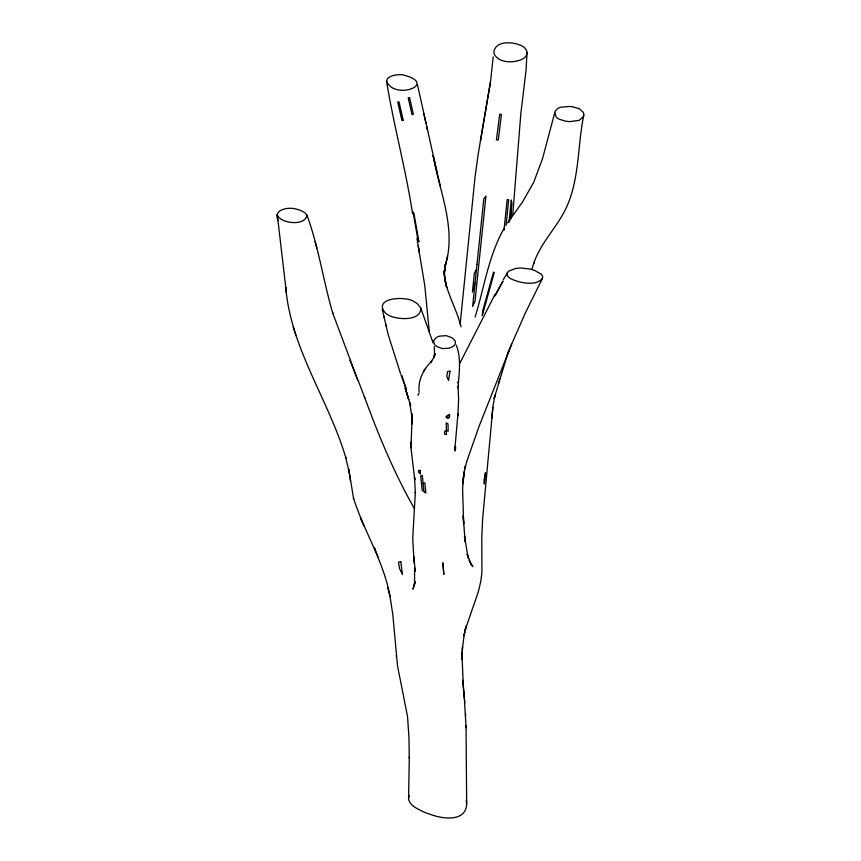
<?xml version="1.0" encoding="UTF-8"?>
<svg xmlns="http://www.w3.org/2000/svg" width="861" height="861" viewBox="0 0 861 861"><rect width="100%" height="100%" fill="white"/><g stroke="black" fill="none" stroke-linecap="round" stroke-linejoin="round"><path stroke-width="1.29" d="M409.298 795.887A16.348 9.439 0 0 0 408.62 799.363C410.159 805.681 417.015 808.554 422.267 811.256A65.748 37.959 0 0 0 430.414 814.398C442.263 818.897 465.909 822.406 466.673 804.056L466.027 725.608M419.07 391.561C417.951 379.862 423.612 368.992 431.824 361.06L430.995 362.104L434.148 356.917L433.815 357.896L434.816 353.548L434.342 356.293L434.719 353.613L434.59 355.41L434.267 346.617M454.877 448.829L457.955 413.937L457.858 415.895M527.029 52.478C527.147 57.752 521.411 59.99 517.117 60.98A19.706 11.376 0 0 1 512.327 61.701C506.236 62.132 499.122 61.034 495.269 55.782A22.235 12.84 0 0 1 493.88 52.919C494.279 39.563 515.965 41.339 524.048 47.258A17.726 10.235 0 0 1 527.029 52.478L526.093 69.87L520.851 113.555L512.758 214.637M414.593 478.318L414.464 477.22L414.744 479.706L410.966 447.795L412.075 416.982L411.827 424.129L411.741 413.657L412.01 417.693L409.718 402.7L410.675 405.703L407.823 396.706M462.217 652.38L462.045 659.472L462.508 647.063L462.153 654.231M408.598 798.179L409.287 756.948M444.254 272.539L445.578 264.305L444.115 273.733L445.385 264.338L444.211 273.981L446.676 287.628L444.717 279.631L444.416 270.193L444.201 272.905M457.955 414.173L458.612 399.461L458.063 386.212L458.074 387.87C458.891 373.609 461.668 358.929 456.276 345.089M460.172 324.037L475.024 177.151L478.199 154.119L490.49 81.956L493.202 56.815M386.546 81.042C387.579 75.897 394.381 75.101 398.718 74.692A14.443 8.341 0 0 1 403.002 74.907C439.39 83.937 394.209 100.909 386.546 81.042C393.692 125.512 405.8 169.079 412.57 213.657M462.422 648.828L464.208 634.353M491.749 418.306L492.836 407.382M509.012 222.235L511.283 200.021L511.94 203.487L510.272 219.932M511.262 218.091L511.445 208.48M503.976 230.436L507.161 199.601L508.7 199.784L506.042 225.571M414.722 582.886L414.539 584.232L414.593 567.829M463.885 473.485L462.723 483.548L463.885 473.485L466.619 461.851M490.447 81.967L480.406 141.204M278.017 220.427C272.915 208.911 288.812 206.78 296.442 209.148A21.966 12.678 0 0 1 300.467 210.364L304.697 212.559L307 215.185C318.656 247.161 323.316 280.998 332.852 313.533L332.561 312.661L350.578 360.662M447.602 255.932L445.503 264.779C456.438 228.219 439.487 191.336 433.105 155.615L440.326 186.148M464.391 470.698L462.583 488.305L463.659 523.886L463.24 515.664L463.369 518.074M583.758 115.213C577.602 145.122 579.571 176.957 567.313 205.456C558.509 226.034 540.999 241.672 533.874 263.1L534.229 262.164L531.818 269.289M464.606 632.587L464.736 631.931L463.95 635.762L466.231 625.979L465.005 630.456L478.35 591.711L480.836 581.175L481.923 572.361L481.783 537.716L482.634 518.946L493.009 406.091L495.01 395.134L494.128 398.546L508.743 350.298M414.184 585.458L415.002 581.541L412.957 589.118L414.593 584.91M466.576 462.002L479.179 426.034L511.746 343.873L525.791 312.026L542.462 278.404L542.678 276.316L541.311 274.196L534.616 270.44A28.338 16.359 0 0 0 529.967 269.062L521.615 268.029A18.673 10.784 0 0 0 515.341 268.589L508.56 271.226L503.287 279.524M475.143 316.913C484.345 287.165 488.671 255.06 504.46 227.767M465.231 466.727L464.8 468.535L465.467 465.726M554.678 112.673L556.324 117.225A12.463 7.2 0 0 0 558.95 119.119L565.44 121.153A20.287 11.71 0 0 0 569.842 121.616L579.184 120.346L583.327 116.698A14.389 8.309 0 0 0 583.155 112.167L579.582 108.906L573.265 106.936A20.772 11.989 0 0 0 568.927 106.463L560.629 107.238A9.945 5.736 0 0 0 557.584 108.583L555.151 111.187L542.495 158.801L533.68 182.381L522.605 201.829L507.646 222.902M475.068 283.043L472.42 292.116L474.346 273.4L476.51 268.998M498.368 383.769L499.8 379.001M507.667 354.237L511.746 343.873M459.871 363.224L494.967 294.505M507.301 272.485C505.439 278.318 514.727 280.18 518.72 281.741C526.405 283.56 536.726 285.013 542.462 278.404M424.301 370.338L423.935 370.93L425.151 369.014M447.86 415.411L449.528 414.367L449.593 417.101L447.924 418.145L446.159 417.52L446.127 416.326L447.86 415.411L447.924 418.145M423.16 483.602L424.85 482.86L425.851 493.009L422.148 490.286L420.706 476.036L422.277 475.401L423.935 491.728M471.505 564.891L470.601 563.998L472.872 566.699L469.256 560.242L470.278 562.599L467.179 554.043L468.535 558.402L468.115 557.056M414.518 508.797C394.134 473.163 378.463 435.096 364.343 396.598M454.995 446.568L455.91 448.161M420.781 308.034L417.736 304.127A24.474 14.131 0 0 0 413.904 301.565C406.08 295.753 372.555 297.508 385.168 312.791A24.399 14.088 0 0 0 388.817 315.287C397.158 319.872 421.233 321.497 420.781 308.034L433.083 342.958M353.419 497.884C363.955 531.355 383.812 561.48 390.033 596.544L387.891 587.912L388.107 588.773M360.339 517.978L363.955 525.92M378.065 556.949L374.524 548.048L375.041 549.318M364.827 397.857L358.208 380.648M285.755 287.402L286.412 292.277L285.755 287.402C290.835 348.823 328.794 400.085 345.907 458.009L345.552 456.868L349.383 473.109L353.623 498.788M400.634 373.922L388.203 334.638L382.23 309.271M405.262 388.591L407.705 396.168L405.187 387.827L408.706 399.547L407.823 396.62M277.296 214.959L279.029 217.629L281.644 219.49A20.244 11.688 0 0 0 284.98 221.019C291.879 223.591 305.397 223.903 307 215.185M295.958 335.736L293.267 327.212L293.504 327.966M316.848 247.957L315.072 241.607M461.044 326.943C456.685 308.335 445.212 291.233 444.168 272.668M414.98 570.133L415.293 571.273L413.797 556.723L414.356 563.363M467.598 555.388L467.824 556.281L464.488 535.962L465.123 541.892L463.369 518.204M436.753 171.188L417.51 84.916M426.539 126.147L427.519 130.398M383.651 315.815L383.995 317.322M385.577 324.22L385.922 325.77M423.763 113.587L425.969 123.435M389.893 595.941L392.777 614.216L397.534 665.951L407.533 716.438L408.943 737.081L409.287 758.1M416.95 238.432L424.817 285.798L429.273 331.711M418.242 245.74L419.404 252.316M464.477 700.671L466.102 727.685M349.318 472.646L348.802 469.482L350.545 481.417M466.242 799.977L466.673 804.056M454.78 448L455.211 450.949L454.942 446.902M285.852 288.155L277.242 214.292M414.625 478.608L415.346 493.052L415.368 491.975L412.72 538.588L413.98 561.103M396.254 655.662L396.329 656.502M464.822 702.802L462.809 680.233L463.53 688.994M463.627 690.242L464.37 699.369M463.153 682.375L462.099 657.556M465.543 713.823L465.618 715.911M410.88 442.091L410.966 447.795M417.972 395.307A16.348 10.881 -38 0 1 419.092 392.853M458.235 381.757L458.127 383.07L458.256 381.8M484.711 480.051L484.323 484.054L484.054 480.018L485.496 472.624L484.711 480.051M476.994 264.327L472.657 306.441L475.046 300.941L485.938 196.007L483.807 198.869L476.994 264.327M449.98 371.156L448.538 380.508L446.816 376.397L447.537 371.608L449.98 371.156M482.827 310.38L482.225 315.632L494.257 272.539L493.557 272.087L482.827 310.38M501.425 114.481L498.271 140.074L496.42 139.762L499.724 114.179L501.425 114.481M433.46 340.741L434.536 344.475A14.712 8.492 0 0 0 437.044 346.649L442.532 348.619L448.721 348.221A12.215 7.049 0 0 0 452.283 346.854C455.491 345.713 456.61 341.526 453.844 339.309A14.841 8.567 0 0 0 451.821 337.673L446.202 335.65L439.939 336.091A12.054 6.963 0 0 0 436.398 337.512L433.46 340.741M498.993 288.187C484.915 314.566 513.091 262.713 498.993 288.187M446.364 430.64L444.524 431.372L444.556 434.073L446.428 434.504L446.256 422.923L448.032 423.946L448.161 431.243L446.364 430.64M409.556 97.519L408.232 97.95L412.042 114.761L413.377 114.341L409.556 97.519M400.785 561.609L398.428 562.201L399.622 568.712L402.474 574.621L400.785 561.609M443.813 574.179L442.898 562.965L443.813 574.179M403.228 120.389L401.936 120.529L397.75 102.007L399.041 101.867L403.228 120.389M420.071 470.45L418.564 470.321L418.801 472.409L420.48 473.97L420.071 470.45M418.887 241.672L418.145 240.951L413.032 211.871L413.883 213.237L418.887 241.672M402.033 376.106L401.14 375.062L406.37 389.613L402.033 376.106M357.842 380.293L350.201 360.35L357.842 380.293"/></g></svg>
